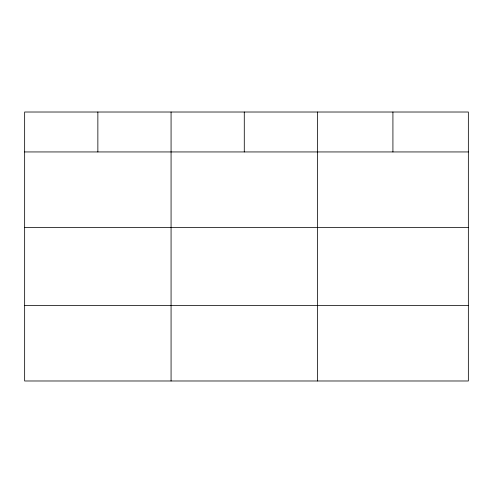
<?xml version="1.0" encoding="UTF-8"?>
<svg xmlns="http://www.w3.org/2000/svg" width="493" height="493" viewBox="0 0 493 493"><rect width="100%" height="100%" fill="white"/><g stroke="black" fill="none" stroke-linecap="round" stroke-linejoin="round"><path stroke-width="0.74" d="M468.35 227.526L468.35 112.016L24.65 112.016L24.65 380.984L468.35 380.984L468.35 227.526L24.65 227.526M24.65 151.943L468.35 151.943M24.65 305.401L468.35 305.401M392.921 112.016L392.921 151.943M317.492 112.016L317.492 380.984M244.281 112.016L244.281 151.943M171.071 112.016L171.071 380.984M97.861 112.016L97.861 151.943"/></g></svg>
